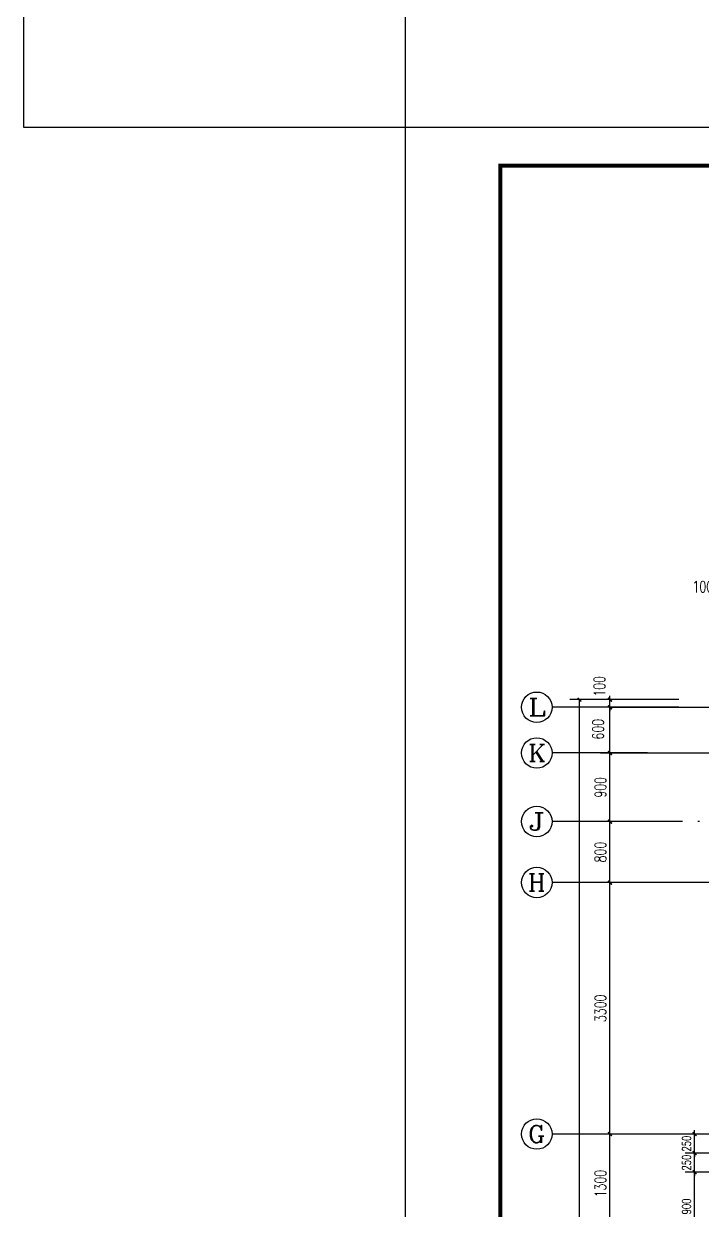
# Model space of a CAD drawing. Extents: x -287580 to -53108, y -522338 to -82629.
# Drawn here: x -162666 to -153768, y -465422 to -449853 of the extents above; entities that cross this region are included whole.
import ezdxf
from ezdxf.enums import TextEntityAlignment as Align

# ---------------------------------------------------------------- set-up
doc = ezdxf.new("R2010")
doc.units = 0
doc.header["$LTSCALE"] = 1000
doc.header["$MEASUREMENT"] = 0
doc.linetypes.add('DOTE', pattern=[2.42, 2, -0.2, 0.02, -0.2])
for name, color, linetype in [('AXIS', 3, 'Continuous'), ('AXIS_TEXT', 7, 'Continuous'), ('DOTE', 99, 'Continuous'), ('PUB_TITLE', 146, 'Continuous'), ('TWT_DIM', 3, 'Continuous')]:
    doc.layers.add(name, color=color, linetype=linetype)
doc.styles.add('_TCH_AXIS', font='COMPLEX', dxfattribs={"bigfont": 'GBCBIG'})
doc.styles.add('_TCH_DIM_T3', font='SIMPLEX', dxfattribs={"width": 0.705882, "bigfont": 'GBCBIG'})
doc.styles.add('COMPLEX', font='COMPLEX')
doc.dimstyles.new('_TCH_ARCH&&50', dxfattribs={"dimtxt": 148.75, "dimasz": 50, "dimexe": 125, "dimexo": 150, "dimgap": 50, "dimtad": 1, "dimdec": 0, "dimzin": 0, "dimdsep": 46, "dimtxsty": '_TCH_DIM_T3', "dimblk": 'ARCHTICK', "dimcen": 0.09, "dimclrt": 7, "dimazin": 2, "dimtfac": 1, "dimtdec": 0, "dimtix": 1, "dimtmove": 2, "dimatfit": 3, "dimfxl": 0, "dimtolj": 1, "dimtzin": 0, "dimarcsym": 0})
doc.dimstyles.new('_TWT_ARCH&&50', dxfattribs={"dimtxt": 114.75, "dimasz": 50, "dimexe": 125, "dimexo": 150, "dimgap": 50, "dimtad": 1, "dimdec": 0, "dimzin": 0, "dimdsep": 46, "dimtxsty": '_TCH_DIM_T3', "dimblk": 'ARCHTICK', "dimcen": 0.09, "dimclrd": 4, "dimclre": 4, "dimclrt": 4, "dimazin": 2, "dimtfac": 1, "dimtdec": 0, "dimtix": 1, "dimtmove": 2, "dimatfit": 3, "dimfxl": 0, "dimtolj": 1, "dimtzin": 0, "dimarcsym": 0})

# ---------------------------------------------------------------- blocks, each defined once
blk = doc.blocks.new('_ArchTick')
at = {"color": 0, "linetype": 'ByBlock', "const_width": 0.4}
blk.add_lwpolyline([(-0.5, -0.5), (0.5, 0.5)], dxfattribs=at)
blk = doc.blocks.new('*D148')
at = {"layer": 'AXIS', "color": 0, "lineweight": -2}
for p, q in [((-153585, -457378), (-153635, -457378)), ((-153585, -458311), (-153585, -457253)), ((-153585, -457378), (-153485, -457378)), ((-153485, -458311), (-153485, -457253)), ((-153485, -457378), (-153435, -457378))]:
    blk.add_line(p, q, dxfattribs=at)
at = {"layer": 'Defpoints', "color": 0}
for p in [(-153485, -457378), (-153585, -458461), (-153485, -458461)]:
    blk.add_point(p, dxfattribs=at)
at = {"layer": 'AXIS', "color": 0, "lineweight": -2, "xscale": 50, "yscale": 50, "zscale": 50}
blk.add_blockref('_ArchTick', (-153585, -457378), dxfattribs=at)
at = {"layer": 'AXIS', "color": 0, "lineweight": -2, "xscale": 50, "yscale": 50, "zscale": 50, "rotation": 180}
blk.add_blockref('_ArchTick', (-153485, -457378), dxfattribs=at)
at = {"layer": 'AXIS', "color": 7, "insert": (-153760, -457240), "char_height": 148.8, "attachment_point": 5, "style": '_TCH_DIM_T3'}
blk.add_mtext('\\A1;100', dxfattribs=at)
blk = doc.blocks.new('*D166')
at = {"layer": 'AXIS', "color": 0, "lineweight": -2}
for p, q in [((-154073, -464422), (-155103, -464422)), ((-154978, -465722), (-154978, -464422)), ((-154073, -465722), (-155103, -465722))]:
    blk.add_line(p, q, dxfattribs=at)
at = {"layer": 'Defpoints', "color": 0}
for p in [(-154978, -464422), (-153923, -464422), (-153923, -465722)]:
    blk.add_point(p, dxfattribs=at)
at = {"layer": 'AXIS', "color": 0, "lineweight": -2, "xscale": 50, "yscale": 50, "zscale": 50}
for p, rotation in [((-154978, -464422), 90), ((-154978, -465722), 270)]:
    blk.add_blockref('_ArchTick', p, dxfattribs=dict(at, rotation=rotation))
at = {"layer": 'AXIS', "color": 7, "insert": (-155103, -465072), "char_height": 148.8, "attachment_point": 5, "rotation": 90, "style": '_TCH_DIM_T3'}
blk.add_mtext('\\A1;1300', dxfattribs=at)
blk = doc.blocks.new('*D167')
at = {"layer": 'AXIS', "color": 0, "lineweight": -2}
for p, q in [((-154073, -461122), (-155103, -461122)), ((-154978, -464422), (-154978, -461122)), ((-154073, -464422), (-155103, -464422))]:
    blk.add_line(p, q, dxfattribs=at)
at = {"layer": 'Defpoints', "color": 0}
for p in [(-154978, -461122), (-153923, -461122), (-153923, -464422)]:
    blk.add_point(p, dxfattribs=at)
at = {"layer": 'AXIS', "color": 0, "lineweight": -2, "xscale": 50, "yscale": 50, "zscale": 50}
for p, rotation in [((-154978, -461122), 90), ((-154978, -464422), 270)]:
    blk.add_blockref('_ArchTick', p, dxfattribs=dict(at, rotation=rotation))
at = {"layer": 'AXIS', "color": 7, "insert": (-155103, -462772), "char_height": 148.8, "attachment_point": 5, "rotation": 90, "style": '_TCH_DIM_T3'}
blk.add_mtext('\\A1;3300', dxfattribs=at)
blk = doc.blocks.new('*D168')
at = {"layer": 'AXIS', "color": 0, "lineweight": -2}
for p, q in [((-154073, -460322), (-155103, -460322)), ((-154978, -461122), (-154978, -460322)), ((-154073, -461122), (-155103, -461122))]:
    blk.add_line(p, q, dxfattribs=at)
at = {"layer": 'Defpoints', "color": 0}
for p in [(-154978, -460322), (-153923, -460322), (-153923, -461122)]:
    blk.add_point(p, dxfattribs=at)
at = {"layer": 'AXIS', "color": 0, "lineweight": -2, "xscale": 50, "yscale": 50, "zscale": 50}
for p, rotation in [((-154978, -460322), 90), ((-154978, -461122), 270)]:
    blk.add_blockref('_ArchTick', p, dxfattribs=dict(at, rotation=rotation))
at = {"layer": 'AXIS', "color": 7, "insert": (-155103, -460722), "char_height": 148.8, "attachment_point": 5, "rotation": 90, "style": '_TCH_DIM_T3'}
blk.add_mtext('\\A1;800', dxfattribs=at)
blk = doc.blocks.new('*D169')
at = {"layer": 'AXIS', "color": 0, "lineweight": -2}
for p, q in [((-154073, -459422), (-155103, -459422)), ((-154978, -460322), (-154978, -459422)), ((-154073, -460322), (-155103, -460322))]:
    blk.add_line(p, q, dxfattribs=at)
at = {"layer": 'Defpoints', "color": 0}
for p in [(-154978, -459422), (-153923, -459422), (-153923, -460322)]:
    blk.add_point(p, dxfattribs=at)
at = {"layer": 'AXIS', "color": 0, "lineweight": -2, "xscale": 50, "yscale": 50, "zscale": 50}
for p, rotation in [((-154978, -459422), 90), ((-154978, -460322), 270)]:
    blk.add_blockref('_ArchTick', p, dxfattribs=dict(at, rotation=rotation))
at = {"layer": 'AXIS', "color": 7, "insert": (-155103, -459872), "char_height": 148.8, "attachment_point": 5, "rotation": 90, "style": '_TCH_DIM_T3'}
blk.add_mtext('\\A1;900', dxfattribs=at)
blk = doc.blocks.new('*D170')
at = {"layer": 'AXIS', "color": 0, "lineweight": -2}
for p, q in [((-154073, -458822), (-155103, -458822)), ((-154978, -459422), (-154978, -458822)), ((-154073, -459422), (-155103, -459422))]:
    blk.add_line(p, q, dxfattribs=at)
at = {"layer": 'Defpoints', "color": 0}
for p in [(-154978, -458822), (-153923, -458822), (-153923, -459422)]:
    blk.add_point(p, dxfattribs=at)
at = {"layer": 'AXIS', "color": 0, "lineweight": -2, "xscale": 50, "yscale": 50, "zscale": 50}
for p, rotation in [((-154978, -458822), 90), ((-154978, -459422), 270)]:
    blk.add_blockref('_ArchTick', p, dxfattribs=dict(at, rotation=rotation))
at = {"layer": 'AXIS', "color": 7, "insert": (-155134, -459110), "char_height": 148.8, "attachment_point": 5, "rotation": 90, "style": '_TCH_DIM_T3'}
blk.add_mtext('\\A1;600', dxfattribs=at)
blk = doc.blocks.new('*D171')
at = {"layer": 'AXIS', "color": 0, "lineweight": -2}
for p, q in [((-154073, -458722), (-155103, -458722)), ((-154978, -458722), (-154978, -458672)), ((-154978, -458822), (-154978, -458722)), ((-154073, -458822), (-155103, -458822)), ((-154978, -458822), (-154978, -458872))]:
    blk.add_line(p, q, dxfattribs=at)
at = {"layer": 'Defpoints', "color": 0}
for p in [(-154978, -458722), (-153923, -458722), (-153923, -458822)]:
    blk.add_point(p, dxfattribs=at)
at = {"layer": 'AXIS', "color": 0, "lineweight": -2, "xscale": 50, "yscale": 50, "zscale": 50}
for p, rotation in [((-154978, -458722), 270), ((-154978, -458822), 90)]:
    blk.add_blockref('_ArchTick', p, dxfattribs=dict(at, rotation=rotation))
at = {"layer": 'AXIS', "color": 7, "insert": (-155116, -458547), "char_height": 148.8, "attachment_point": 5, "rotation": 90, "style": '_TCH_DIM_T3'}
blk.add_mtext('\\A1;100', dxfattribs=at)
blk = doc.blocks.new('*D172')
at = {"layer": 'AXIS', "color": 0, "lineweight": -2}
for p, q in [((-154073, -458722), (-155503, -458722)), ((-155378, -473122), (-155378, -458722)), ((-154073, -473122), (-155503, -473122))]:
    blk.add_line(p, q, dxfattribs=at)
at = {"layer": 'Defpoints', "color": 0}
for p in [(-155378, -458722), (-153923, -458722), (-153923, -473122)]:
    blk.add_point(p, dxfattribs=at)
at = {"layer": 'AXIS', "color": 0, "lineweight": -2, "xscale": 50, "yscale": 50, "zscale": 50}
for p, rotation in [((-155378, -458722), 90), ((-155378, -473122), 270)]:
    blk.add_blockref('_ArchTick', p, dxfattribs=dict(at, rotation=rotation))
at = {"layer": 'AXIS', "color": 7, "insert": (-155503, -465922), "char_height": 148.8, "attachment_point": 5, "rotation": 90, "style": '_TCH_DIM_T3'}
blk.add_mtext('\\A1;14400', dxfattribs=at)
blk = doc.blocks.new('*D782')
at = {"layer": 'Defpoints', "color": 0}
for p in [(-153868, -464922), (-153144, -464922), (-153144, -465822)]:
    blk.add_point(p, dxfattribs=at)
at = {"layer": 'TWT_DIM', "color": 4, "lineweight": -2}
for p, q in [((-153294, -464922), (-153993, -464922)), ((-153868, -465822), (-153868, -464922)), ((-153294, -465822), (-153993, -465822))]:
    blk.add_line(p, q, dxfattribs=at)
at = {"layer": 'TWT_DIM', "color": 4, "lineweight": -2, "xscale": 50, "yscale": 50, "zscale": 50}
for p, rotation in [((-153868, -464922), 90), ((-153868, -465822), 270)]:
    blk.add_blockref('_ArchTick', p, dxfattribs=dict(at, rotation=rotation))
at = {"layer": 'TWT_DIM', "color": 4, "insert": (-153975, -465372), "char_height": 114.8, "attachment_point": 5, "rotation": 90, "style": '_TCH_DIM_T3'}
blk.add_mtext('\\A1;900', dxfattribs=at)
blk = doc.blocks.new('*D783')
at = {"layer": 'Defpoints', "color": 0}
for p in [(-153868, -464672), (-153144, -464672), (-153144, -464922)]:
    blk.add_point(p, dxfattribs=at)
at = {"layer": 'TWT_DIM', "color": 4, "lineweight": -2}
for p, q in [((-153294, -464672), (-153993, -464672)), ((-153868, -464672), (-153868, -464622)), ((-153868, -464922), (-153868, -464672)), ((-153294, -464922), (-153993, -464922)), ((-153868, -464922), (-153868, -464972))]:
    blk.add_line(p, q, dxfattribs=at)
at = {"layer": 'TWT_DIM', "color": 4, "lineweight": -2, "xscale": 50, "yscale": 50, "zscale": 50}
for p, rotation in [((-153868, -464672), 270), ((-153868, -464922), 90)]:
    blk.add_blockref('_ArchTick', p, dxfattribs=dict(at, rotation=rotation))
at = {"layer": 'TWT_DIM', "color": 4, "insert": (-153975, -464797), "char_height": 114.8, "attachment_point": 5, "rotation": 90, "style": '_TCH_DIM_T3'}
blk.add_mtext('\\A1;250', dxfattribs=at)
blk = doc.blocks.new('*D784')
at = {"layer": 'Defpoints', "color": 0}
for p in [(-153868, -464422), (-153144, -464422), (-153144, -464672)]:
    blk.add_point(p, dxfattribs=at)
at = {"layer": 'TWT_DIM', "color": 4, "lineweight": -2}
for p, q in [((-153868, -464422), (-153868, -464372)), ((-153294, -464422), (-153993, -464422)), ((-153868, -464672), (-153868, -464422)), ((-153294, -464672), (-153993, -464672)), ((-153868, -464672), (-153868, -464722))]:
    blk.add_line(p, q, dxfattribs=at)
at = {"layer": 'TWT_DIM', "color": 4, "lineweight": -2, "xscale": 50, "yscale": 50, "zscale": 50}
for p, rotation in [((-153868, -464422), 270), ((-153868, -464672), 90)]:
    blk.add_blockref('_ArchTick', p, dxfattribs=dict(at, rotation=rotation))
at = {"layer": 'TWT_DIM', "color": 4, "insert": (-153975, -464547), "char_height": 114.8, "attachment_point": 5, "rotation": 90, "style": '_TCH_DIM_T3'}
blk.add_mtext('\\A1;250', dxfattribs=at)
blk = doc.blocks.new('_AXISO')
blk.add_circle((0, 0), 0.5)
at = {"layer": 'AXIS_TEXT', "style": 'COMPLEX', "width": 1.041667}
blk.add_attdef('A', text='', height=0.56, dxfattribs=at).set_placement((-0.25, -0.28), (0.25, -0.28), align=Align.FIT)

msp = doc.modelspace()

# ---------------------------------------------------------------- linework, layer by layer
at = {"layer": 'AXIS'}
for p, q in [((-154485.4, -458821.5), (-155738.2, -458821.5)), ((-154485.4, -459421.5), (-155738.2, -459421.5)), ((-154485.4, -460321.5), (-155738.2, -460321.5)), ((-154485.4, -461121.5), (-155738.2, -461121.5)), ((-154485.4, -464421.5), (-155738.2, -464421.5))]:
    msp.add_line(p, q, dxfattribs=at)
at = {"layer": 'DOTE', "linetype": 'DOTE'}
for p, q in [((-154956.2, -458821.5), (-128085, -458821.5)), ((-154956.2, -459421.5), (-128085, -459421.5)), ((-149185, -460321.5), (-154956.2, -460321.5)), ((-148385, -461121.5), (-154956.2, -461121.5)), ((-128085, -464421.5), (-154956.2, -464421.5))]:
    msp.add_line(p, q, dxfattribs=at)
at = {"layer": 'PUB_TITLE', "color": 6}
msp.add_lwpolyline([(-157666, -451215.5), (-162666, -451215.5), (-162666, -446215.5), (-157666, -446215.5)], close=True, dxfattribs=at)
at = {"layer": 'PUB_TITLE'}
msp.add_lwpolyline([(-157666, -480915.5), (-115616, -480915.5), (-115616, -451215.5), (-157666, -451215.5)], close=True, dxfattribs=at)
at = {"layer": 'PUB_TITLE', "const_width": 50}
msp.add_lwpolyline([(-156416, -480415.5), (-116116, -480415.5), (-116116, -451715.5), (-156416, -451715.5)], close=True, dxfattribs=at)

# ---------------------------------------------------------------- block references
at = {"layer": 'AXIS'}
ref = msp.add_blockref('_AXISO', (-155938.2, -458821.5), dxfattribs=dict(at, xscale=400, yscale=400, zscale=400))
ref.add_attrib('A', 'L', dxfattribs={"layer": 'AXIS_TEXT', "height": 226.3, "style": '_TCH_AXIS', "width": 1.4}).set_placement((-156051.3, -458934.6), (-155825, -458934.6), align=Align.FIT)
ref = msp.add_blockref('_AXISO', (-155938.2, -459421.5), dxfattribs=dict(at, xscale=400, yscale=400, zscale=400))
ref.add_attrib('A', 'K', dxfattribs={"layer": 'AXIS_TEXT', "height": 226.3, "style": '_TCH_AXIS', "width": 1.105263}).set_placement((-156051.3, -459534.6), (-155825, -459534.6), align=Align.FIT)
ref = msp.add_blockref('_AXISO', (-155938.2, -460321.5), dxfattribs=dict(at, xscale=400, yscale=400, zscale=400))
ref.add_attrib('A', 'J', dxfattribs={"layer": 'AXIS_TEXT', "height": 226.3, "style": '_TCH_AXIS', "width": 1.909091}).set_placement((-156051.3, -460434.6), (-155825, -460434.6), align=Align.FIT)
ref = msp.add_blockref('_AXISO', (-155938.2, -461121.5), dxfattribs=dict(at, xscale=400, yscale=400, zscale=400))
ref.add_attrib('A', 'H', dxfattribs={"layer": 'AXIS_TEXT', "height": 226.3, "style": '_TCH_AXIS', "width": 1.05}).set_placement((-156051.3, -461234.6), (-155825, -461234.6), align=Align.FIT)
ref = msp.add_blockref('_AXISO', (-155938.2, -464421.5), dxfattribs=dict(at, xscale=400, yscale=400, zscale=400))
ref.add_attrib('A', 'G', dxfattribs={"layer": 'AXIS_TEXT', "height": 226.3, "style": '_TCH_AXIS', "width": 1.166667}).set_placement((-156051.3, -464534.6), (-155825, -464534.6), align=Align.FIT)

# ---------------------------------------------------------------- dimensions: what is measured, and where the dimension line sits
for base, p1, p2, angle, picture, middle in [((-153485, -457377.8), (-153585, -458461), (-153485, -458461), 0, '*D148', (-153760, -457240.3)), ((-154978.2, -458721.5), (-153923, -458821.5), (-153923, -458721.5), 90, '*D171', (-155115.7, -458546.5)), ((-154978.2, -458821.5), (-153923, -459421.5), (-153923, -458821.5), 90, '*D170', (-155134.5, -459110))]:
    dim = msp.add_linear_dim(base=base, p1=p1, p2=p2, angle=angle, dimstyle='_TCH_ARCH&&50', dxfattribs=at)
    dim.commit()
    dim.dimension.update_dxf_attribs({"geometry": picture, "text_midpoint": middle, "dimtype": 129})
for p1, p2, distance, picture, middle in [((-153923, -473121.5), (-153923, -458721.5), 1455.2, '*D172', (-155502.5, -465921.5)), ((-153923, -460321.5), (-153923, -459421.5), 1055.2, '*D169', (-155102.5, -459871.5)), ((-153923, -461121.5), (-153923, -460321.5), 1055.2, '*D168', (-155102.5, -460721.5)), ((-153923, -464421.5), (-153923, -461121.5), 1055.2, '*D167', (-155102.5, -462771.5)), ((-153923, -465721.5), (-153923, -464421.5), 1055.2, '*D166', (-155102.5, -465071.5))]:
    dim = msp.add_aligned_dim(p1=p1, p2=p2, distance=distance, dimstyle='_TCH_ARCH&&50', dxfattribs=at)
    dim.commit()
    dim.dimension.update_dxf_attribs({"geometry": picture, "text_midpoint": middle})
at = {"layer": 'TWT_DIM'}
for p1, p2, picture, middle in [((-153144, -464671.5), (-153144, -464421.5), '*D784', (-153975.4, -464546.5)), ((-153144, -464921.5), (-153144, -464671.5), '*D783', (-153975.4, -464796.5)), ((-153144, -465821.5), (-153144, -464921.5), '*D782', (-153975.4, -465371.5))]:
    dim = msp.add_aligned_dim(p1=p1, p2=p2, distance=724, dimstyle='_TWT_ARCH&&50', dxfattribs=at)
    dim.commit()
    dim.dimension.update_dxf_attribs({"geometry": picture, "text_midpoint": middle})

doc.saveas('drawing.dxf')
